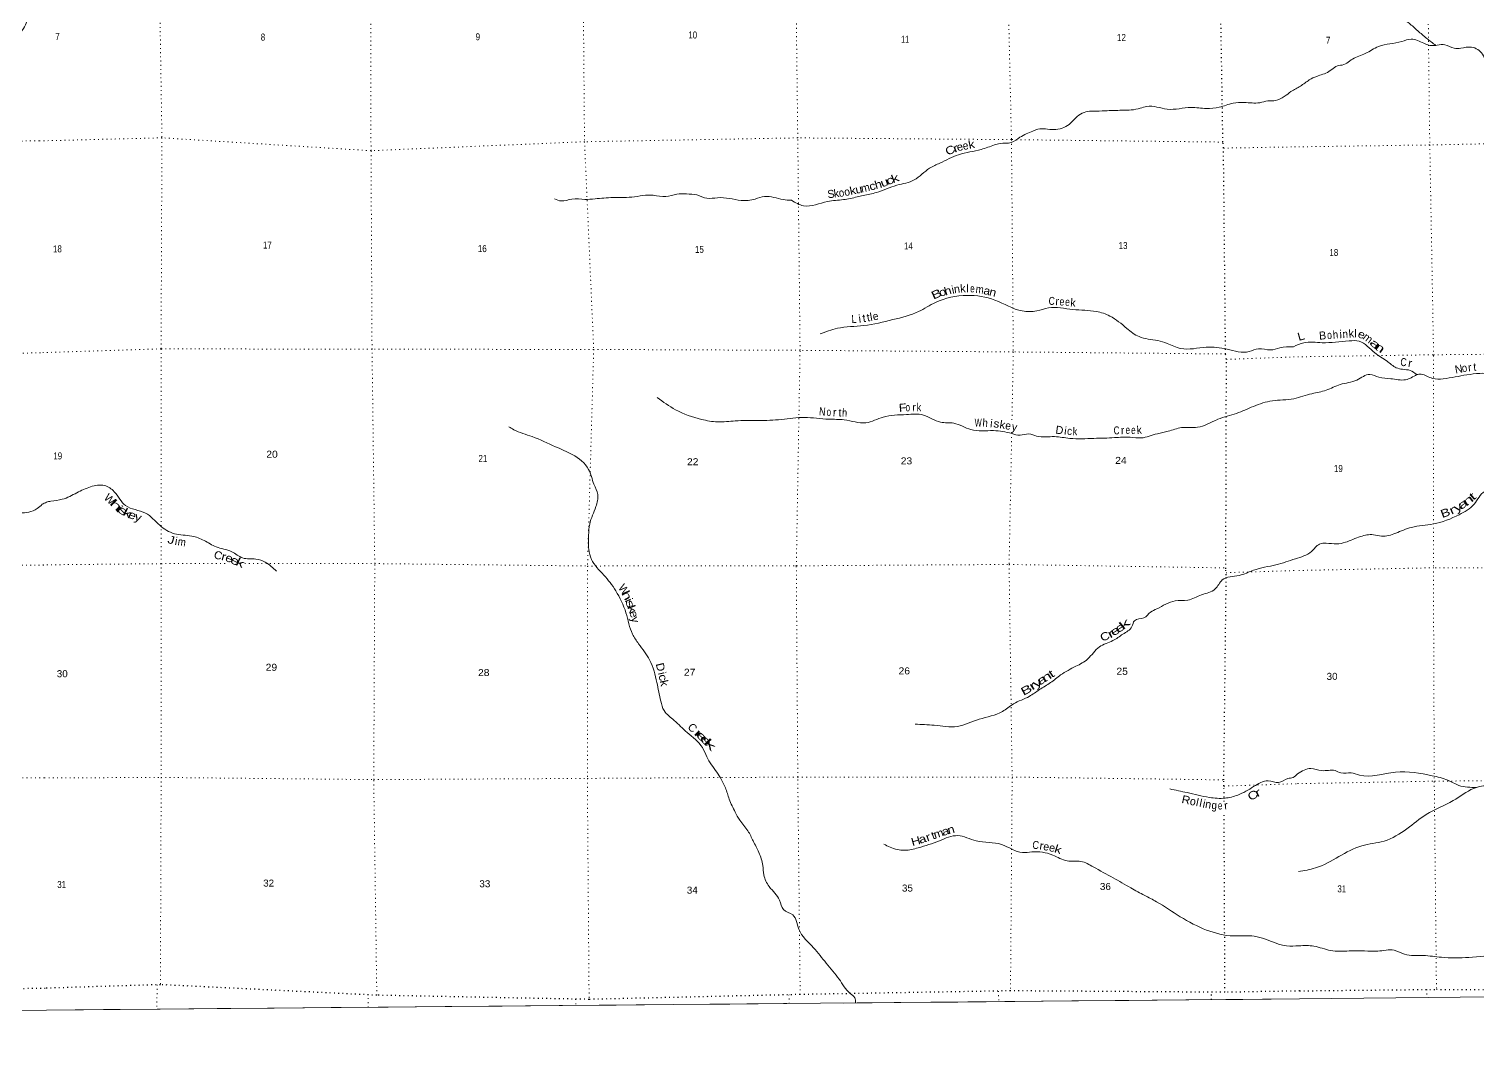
# Model space of a CAD drawing. Header units: feet. Extents: x -8 to 250644, y -192250 to 1368.
# Drawn here: x 187549 to 223749, y -183309 to -158002 of the extents above; entities that cross this region are included whole.
import ezdxf
from ezdxf.enums import TextEntityAlignment as Align

# ---------------------------------------------------------------- set-up
doc = ezdxf.new("R2010")
doc.units = ezdxf.units.FT
doc.header["$LTSCALE"] = 70
doc.linetypes.add('DOTTED', pattern=[1.5, 0.3, -1.2])
for name, color, linetype, lineweight in [('39', 7, 'Continuous', 13), ('4', 7, 'Continuous', 13), ('6', 7, 'DOTTED', 25), ('7', 7, 'DOTTED', 13)]:
    doc.layers.add(name, color=color, linetype=linetype, lineweight=lineweight)
doc.layers.add('41', color=7, linetype='Continuous')

msp = doc.modelspace()

# ---------------------------------------------------------------- linework, layer by layer
at = {"layer": '39'}
for points in [[(219068.97, -157025.43), (219182.82, -157049.05), (219265.74, -157062.88), (219354.66, -157091.14), (219954.4, -157044.59), (220502.13, -157046.72), (221056.08, -157074.97), (221345.58, -157294.31), (221655.73, -157585.97), (222048.32, -157860.93), (222265.09, -158046.57), (222489.96, -158238.2), (222718.74, -158413.69)], [(187776.43, -157295.78), (187572.06, -157635.69), (187416.08, -157987.28), (187219.27, -158218.86), (186763.66, -158514.08), (186119.24, -158845.36), (185865.13, -158941.14), (185586.88, -158942.74), (185330.9, -159141.27), (185136.7, -159401), (184657.6, -159634.26), (184408.54, -159778.27), (184149.37, -160017.16), (183775.02, -160340.95), (183446.42, -160442.26), (182834.63, -160791), (182429.74, -161004.63), (181904.98, -161561.08), (181667.45, -161870.01), (181358.11, -162313.33), (181139.66, -162859.55), (181101.8, -163073.81), (181039.04, -163254.33), (180730.2, -163625.14), (180491.91, -163897.84), (180416.92, -164072.57), (180411.85, -164215.67), (180284.09, -164470.02), (180155.8, -164603.53), (180114.82, -164668.81), (179902.46, -164735.55), (179685.58, -164971.56), (179456.64, -165113.15), (179121.08, -165363.65), (178938.09, -165580.85), (178811.79, -165808.98), (178546.53, -166045.97), (178280.13, -166131.93), (178055.43, -166283.51), (177882.21, -166389.73), (177794.66, -166542.56), (177662.6, -166688.24), (177317.89, -166886.56), (176844.09, -167180.13), (176410.06, -167446.72), (176199.52, -167696.71), (176118.07, -167948.1), (175955.7, -168187.04), (175706.81, -168339.11), (175541.62, -168539.83), (175470.5, -168706.43), (175054.9, -168986.74), (174849.7, -169299.05), (174614.85, -169543.49), (174208.13, -169958.57), (174018.29, -170234.31), (173806.52, -170713.93), (173524.1, -171190.94), (173374.84, -171477.95), (173294.86, -171703.13), (173248.47, -171895.41), (173128.98, -172159.66), (173129.54, -172379.19), (173057.76, -172706.92), (172903.55, -173046.4), (172802.91, -173344.51), (172921.19, -173599.92), (172928.36, -173845.49), (172843.63, -174036.53), (172781.2, -174233.16), (172800.46, -174478.49), (172702.52, -174905.45), (172603.8, -175006.14), (172484.24, -175459.72), (172319.28, -175863.86), (172249.09, -176074.75), (172158.34, -176171.25), (171969.8, -176316.05), (171842.57, -176499.9), (171667.3, -176604.15), (171383.78, -176932.14), (171200.82, -177054.68), (171126.41, -177160.92), (170900.33, -177342.74), (170660.05, -177520.81), (170541.03, -177807.21), (170436.11, -178093.32), (170400.04, -178200.8), (170296.54, -178362.01), (170267.12, -178497.55), (170096.89, -178746.71)], [(219096.5, -159569.16), (219332.94, -159432.15), (219555.36, -159277.6), (219739.98, -159187.72), (220043.2, -159068.81), (220338.08, -158909.71), (220340.1, -158909.7), (220635.01, -158754.62), (220956.21, -158615.46), (221289.24, -158439.99), (221866.29, -158317.12), (222101.44, -158255.06), (222416.31, -158359.49), (222624.13, -158418.39), (222748.9, -158407.43)], [(222748.89, -158405.42), (222946.16, -158395.96), (223176.33, -158482.88), (223341.45, -158483.72), (223611.1, -158457.64), (223886.22, -158636.83), (223975.91, -158791.17), (224369.51, -158923.22), (224917.9, -159019.95), (225231.5, -159229.05), (225516.3, -159353.83), (226054.33, -159408.36), (226229.77, -159443.34), (226492.65, -159600.47), (226912.69, -159770.58), (227536.03, -159929.16), (227958.97, -159940.24), (228143.56, -160130.13), (228454.18, -160204.4), (228725.25, -160379.59), (229037.24, -160361.27), (229399.86, -160670.66), (229930.21, -161063.4), (230445.86, -161369.68), (230952.14, -161490.87), (231223.09, -161649.96), (231699.09, -161759.28), (232409.24, -161949.45), (233144.99, -162058.93), (233654.89, -162121.71), (234207.96, -162310.99), (234637.09, -162342.15), (234889.03, -162374.57), (235208.93, -162336.06), (235494.25, -162249.49), (235690.45, -162372.88), (235881.62, -162355.41), (236214.98, -162512.05), (236735.73, -162685.46), (237096.61, -162747.29), (237251.64, -162744.17), (237309.47, -162665.26), (237520.51, -162609.41), (237629.56, -162652.91), (237827.45, -162732.01), (238022.45, -162686.34), (238130.6, -162603.04), (238362.86, -162700.01), (238471.04, -162906.56), (238775.9, -163019.11), (239114.37, -163044.88), (239448.81, -163068.66), (239713.16, -163149.3), (240043.93, -163223.42), (240249.28, -163503.75), (240403.07, -163895.14), (240510.34, -164256.68), (240619.93, -164378.67), (240651.63, -164589.79), (240814.46, -164836.2), (240894.64, -165069.11), (240858.73, -165401.47), (240933.26, -165690.78), (241120.6, -165985.33), (241905.17, -166734.52), (242115.69, -166890.02), (242406.34, -166986.57), (242843.87, -167351.79), (243102.45, -167470.71), (243346.82, -167571.62), (243671.58, -167651.82), (243938.11, -167754.59), (244314.84, -167780.08), (244640.92, -167761.65), (244829.08, -167677.67)], [(206608.79, -162285.04), (206912.22, -162424.65), (207514.59, -162317.09), (207910.42, -162270.3), (208253.69, -162201.94), (208400.17, -162168.05), (208733.29, -162091.75), (209246.27, -161910.66), (209679.32, -161776.82), (210064.25, -161484.36), (210322.32, -161356.53), (210788.68, -161145.75), (211354.55, -161014.44), (211687.27, -160903.89), (211823.67, -160868.1), (212105.04, -160840.74), (212322.85, -160711.34), (212644.97, -160554.58), (212767.2, -160510.89), (213167.69, -160518.44), (213552.5, -160389.18), (213717.56, -160222.1), (214063.77, -160061.04), (214150.3, -160062.07), (214449.94, -160048.61), (214876.35, -160035.72), (215330.5, -159986.25), (215492.91, -159938.08), (216002.79, -160008.86), (216597.86, -159965.86), (216982.46, -159991.73), (217304.02, -159959.88), (217650.91, -159857.23), (217926.36, -159840.01), (218316.77, -159845.66), (218521.5, -159803.05), (218712.51, -159790.81), (218930.64, -159689.63), (219096.5, -159569.16)], [(206608.79, -162285.04), (206401.37, -162269.26), (205933.67, -162191.95), (205705.03, -162254.98), (205349.29, -162289.23), (205056.97, -162240.16), (204761.01, -162223.36), (204497.58, -162236.42), (204245.1, -162152.64), (203985.25, -162127.38), (203747.88, -162132.08), (203468.9, -162191.65), (203156.67, -162160.94), (202961.48, -162159.12), (202688.3, -162198.48), (202147.29, -162218.71), (201698.97, -162249.97), (201447.61, -162262.89), (201121.56, -162254.5), (200850.5, -162303.9), (200682.85, -162247.38)], [(219159.13, -165950.33), (218818.6, -165976.68), (218579.76, -166027.74), (218289.66, -165996.78), (218055.08, -166067.93), (217499.05, -166007.74), (216979.4, -165961.25), (216341.92, -165990.63), (216004.47, -165867.52), (215766.19, -165793.66), (215298.26, -165696.21), (214994.06, -165490.13), (214569.94, -165180.64), (214234.63, -165067.59), (213644.52, -165017.86), (213036.42, -164978.41), (212741.5, -165052.26), (212381.37, -165054.32), (211696.12, -164782.04), (211000.6, -164665.01), (210213.9, -164839.12), (209788.01, -165069.59), (209146.48, -165270.26), (208415.8, -165417.55), (207758.67, -165487.44), (207323.71, -165629.37)], [(219159.13, -165950.33), (219416.53, -165850.31), (219875.62, -165847.04), (220549.87, -165801.97), (220803.65, -165810.22), (221192.31, -166099.3), (221499.88, -166310.46), (221730.58, -166471.85), (221887.92, -166510.99), (222077.42, -166541.84), (222241.24, -166643.32)], [(219170.65, -167251.31), (219620.84, -167122.94), (219976.63, -167033.85), (220330.03, -166892.45), (220742.06, -166782.84), (221069.27, -166639.61), (221297.33, -166712.45), (221589.56, -166748.61), (221962.27, -166774.13), (222241.24, -166643.32)], [(222240.88, -166643.1), (222351.94, -166636.5), (222636.61, -166741.14), (222902.47, -166749.31), (223495.8, -166650.48), (224133.99, -166631.83), (224394.26, -166704.45), (224729.54, -166846.98), (225100.8, -166953.02), (225362.8, -166985.37), (225694, -167121.89), (225998.56, -167192.18), (226165.71, -167195.01), (226411.42, -167201.31), (226546.99, -167292.93), (226614.46, -167437.37), (226786.08, -167502.56), (227067.27, -167685.73), (227477.2, -167849.87), (227669.39, -167977.32), (227859.07, -168032.32), (228201.91, -168106.36), (228771.05, -168289.49), (229092.88, -168524.7), (229507.61, -168797.49), (230100.63, -168940.2), (230567.32, -169158.27), (230852.44, -169327.33), (231122.37, -169341.5), (231336.33, -169414.45), (231623.99, -169657.96), (231934.95, -169778.52), (231993.2, -169757.97), (232182.88, -169814.99), (232360.86, -169924.43), (232834.31, -169959.29), (232981.92, -170046.8), (233229.06, -170254.37), (233486.72, -170242.46), (233583.93, -170606.08), (233656.89, -170671.99), (234084.09, -170715.23), (234695.07, -170835.67), (235128.29, -170591.04), (235347.87, -170603.57), (235612.67, -170746.6), (235965.84, -170572.99), (236275.13, -170458.07), (236624.6, -170614.59), (236878.86, -170691.27), (237416.93, -170751.84), (237661.41, -170868.85), (237773.93, -170833.83), (237966.8, -170772.07), (238248.88, -170796.23), (238470.6, -170826.85), (238751.68, -170993.92), (239143.12, -171105.85), (239521.12, -171310.47), (239763.74, -171449.64), (239936.96, -171456.45), (240146.28, -171442.88)], [(203255.69, -167218.67), (203711.95, -167523.76), (204360.61, -167764.22), (204765.78, -167828.14), (205206.1, -167800.99), (205775.44, -167794.54), (206360.61, -167765.75), (206935.49, -167716.94), (207543.64, -167760.42), (207930.14, -167776.19), (208470.21, -167848.64), (208903.17, -167706.74), (209481.91, -167643.78), (209908.62, -167657.08), (210339.26, -167835.54), (210667.51, -167860.03), (211093.92, -168020.4), (211659.61, -168046.23), (212119.21, -168119.6), (212324.9, -168159.58), (212543.86, -168128.9), (212739.63, -168181.07), (213186.49, -168196.16), (213567.28, -168240.2), (214170.88, -168239.41), (214685.76, -168221.49), (215077.97, -168208.99), (215351.83, -168228.05), (215757.04, -168122.73), (216023.95, -168063.3), (216360.9, -167970.84), (216757.18, -167962.32), (217271.94, -167761.07), (217735.03, -167614.8), (218159.54, -167438.74), (218632.77, -167300.42), (218896.11, -167279.3), (219171.95, -167250.94)], [(201539.19, -170663.06), (201568.1, -170380.67), (201719.99, -169945.8), (201766.8, -169645.08), (201673.24, -169386.25), (201540.16, -169015.04), (201129.4, -168642.95), (200712.65, -168448.21), (200126.21, -168194.96), (199671.5, -168022.82), (199543.87, -167947.7)], [(219207.7, -171249.13), (219608.44, -171068.08), (219812.54, -170885.47), (219979.49, -170860.13), (220243.41, -170878.37), (220456.58, -170838.61), (220836.13, -170692.99), (221162.04, -170650.41), (221363.65, -170685.21), (221715.51, -170610.24), (222107.14, -170464.53), (222656.27, -170380.11), (223301.01, -170148.06), (223675.71, -169885.74), (223941.25, -169563.82), (224127.93, -169479.96), (224300.24, -169357.96), (224649.89, -169254.83), (224862.22, -169096.32), (225060.68, -168970.11), (225357.89, -168855.28), (225653.91, -168573.39), (225876.59, -168455.06), (226269.05, -168426.09), (226664.92, -168310.55), (226925.48, -168137.61), (227037.51, -168034.16), (227236.87, -168034.75), (227468.48, -168041.15), (227655.27, -167973.39)], [(173311.33, -171657.31), (173699.15, -171364.64), (174103.4, -171024.13), (174416.8, -170967.43), (174671.02, -170781.02), (174848.45, -170779.44), (175029.83, -170773.75), (175371.45, -170716.49), (175704.92, -170655.35), (175964.78, -170642.04), (176105.33, -170516.33), (176336.04, -170459.29), (176493.38, -170268.8), (176719.81, -170199.76), (176894.45, -170065.31), (177150.58, -170066.17), (177437.48, -169995.91), (177683.73, -170007.04), (177973.37, -169970.96), (178269.64, -169962.95), (178503.47, -169958.22), (178746.11, -169989.56), (178833.79, -169939.45), (179125.86, -169923.46), (179456.44, -169820.1), (179579.95, -169843.78), (179726.97, -169834.76), (179930.59, -169735.98), (180048.97, -169707.4), (180241.13, -169639.05), (180399.78, -169510.97), (180710.87, -169440.22), (181107.7, -169226.75), (181463.66, -168891.25), (181691.47, -168791.97), (181972.09, -168903.11), (182427.1, -168964.39), (182981.69, -168965.25), (183236.43, -168996.35), (183515.16, -169113.56), (183994.83, -169196.5), (184458.92, -169305.94), (184744.78, -169378.7), (184902.48, -169494.34), (185173.61, -169537.19), (185318.92, -169638.98), (185609.4, -169739.85), (185907.19, -169804.31), (186158.07, -169843.54), (186619.85, -169938.93), (187096.25, -170058.19), (187544.51, -170085.37), (187750.97, -169994.96), (187881.08, -169886.84)], [(193740.84, -171561.26), (193456.54, -171336.82), (193224.25, -171258.86), (192887.88, -171228.42), (192616.45, -171072.34), (192226.73, -170951.84), (191927.08, -170792.04), (191619.98, -170682.7), (191186.7, -170623.14), (190820.08, -170413.73), (190462.4, -170107.52), (189963.26, -169921.78), (189679.53, -169572.42), (189440.33, -169420), (189088.57, -169450.17), (188746.24, -169599.11), (188379.94, -169762.41), (188098.8, -169809.92), (187984.43, -169837.41), (187881.08, -169886.84)], [(201539.19, -170663.06), (201543.29, -171015.58), (201610.57, -171264.64), (201916.92, -171656.04), (202217.27, -172049.53), (202473.17, -172600.67), (202638.33, -173134.71), (202790.03, -173376.76), (203064.34, -173780.62), (203245.97, -174346.71), (203341.91, -174811.01), (203427.13, -175045.76), (203677.48, -175292.75), (203998.88, -175593.32), (204385.55, -175969.72), (204492.87, -176202.21), (204744.84, -176588.19), (204958.61, -176976.61), (205054.45, -177259.6), (205203.09, -177584.29), (205316.08, -177784.48), (205520.4, -178052.13), (205654.14, -178306.48), (205796.3, -178592.97), (205892.61, -178916.24), (205919.52, -179153.67), (206055.74, -179448.29), (206313.2, -179787.86), (206412.48, -180020.44), (206641.43, -180156.86), (206794.45, -180511.73), (207164.01, -180974.95), (207480.4, -181364.23), (207800.89, -181759.5), (208080.74, -182120.99), (208190.6, -182224.51), (208211.53, -182357.96)], [(219207.7, -171249.13), (218722.66, -171399.26), (218162.89, -171536.56), (217800.21, -171665.57), (217381.01, -171779.11), (217204.56, -172004.74), (216862.18, -172149.64), (216515.66, -172284.52), (216201.99, -172302.18), (215743.56, -172502.79), (215589.58, -172585.12), (215418.19, -172726.07), (215185.64, -172799.22), (215118.94, -172947.05), (214895.78, -173134.93), (214648.16, -173296.89), (214307.94, -173453.86), (214015.67, -173755.34), (213722.02, -173937.97), (213338.24, -174155.87), (213088.94, -174346.06), (212809.3, -174522.49), (212555.73, -174690.56), (212159.5, -174876.37), (211884.07, -175068.87), (211300.82, -175262.84), (210757.61, -175440.24), (210177.82, -175412.55), (209700.65, -175385.72)], [(219285.69, -179073.44), (219706.62, -178981.63), (220294.61, -178697.65), (220864.57, -178425.89), (221423.53, -178307.17), (221997.27, -178001.16), (222478.03, -177645.5), (223152.15, -177296.5), (223665.5, -176992.94), (224057.66, -176921.71), (224712.31, -176951.25), (225140.14, -176799.26), (225349.88, -176844.05), (225682.18, -176851.75), (225818.11, -176709.88), (226152.42, -176431.75), (226560.02, -176265.8), (227130.97, -175849.11), (227717.17, -175311.54), (228180.97, -174549.42), (228376.17, -173962.31), (228405.81, -173311.97), (228542.07, -172932.59), (228760.34, -172474.13), (228865.34, -172229.84), (229101.38, -172008.76), (229453.91, -171742.57), (229766.73, -171557.18), (229973.85, -171517.46)], [(219299.7, -180927.71), (219672.1, -180936.28), (220087.67, -181044.02), (220548.89, -181056.83), (220937.52, -181056.07), (221265.78, -181061.78), (221676.4, -181038.72), (221936.88, -181139.52), (222406.28, -181170.39), (222859.66, -181215.46), (223546.34, -181218.61), (224278.59, -181116.77), (224991.57, -180852.04), (225618.16, -180616.1), (226273.29, -180144.46), (226733.75, -179764.79), (227261.48, -179501.38), (227868.94, -179122.67), (228167.89, -178969.57), (228297.09, -178731.14), (228465.22, -178587.04), (228931.81, -178505.21), (229556.8, -178327.65), (230069.73, -178249.52), (230431.54, -178158.38), (231027.13, -178093.75), (231431.96, -177821.15), (231462.11, -177529.08), (231565.3, -177312.97), (231929.28, -176958.14), (232061.63, -176880.71), (232254.82, -176863.23), (232478.83, -176648.28), (232724.29, -176334.55), (232925.16, -175978.87), (233432.14, -175629.05), (234072.02, -175278.29), (234279.79, -175045.34), (234576.34, -174837.92), (234767.31, -174790.26), (234982.94, -174814.89), (235290.49, -174738.22), (235428.47, -174602.38), (235754.42, -174565.84), (236081.86, -174454.81), (236427.52, -174357.75), (236436.43, -174192.64), (236777.68, -174041.26), (237040.47, -173900.5), (237589.68, -173542.33), (237984.01, -173207.41), (238302.96, -172750.25), (238499.79, -172678.4), (239096.22, -172448.71), (239370.86, -172273.65), (239373.47, -172074.37), (239507.22, -171908.37), (239861.91, -171664.3), (240146.28, -171442.88)], [(216065.48, -177003.96), (216501.17, -177097.75), (217057.88, -177216.35), (217448.45, -177236.11), (217765.44, -177157.98), (218163.4, -176947.97), (218527.89, -176800.8), (218785.94, -176844.22), (219022.2, -176744.84), (219150.68, -176719.21), (219260.68, -176626.47)], [(223734.32, -176968.01), (223294.35, -176916.15), (223017.94, -176787.09), (222630.98, -176676.47), (221709.63, -176584.28), (220806.7, -176658.03), (220604.01, -176602.72), (220346.03, -176602.72), (220198.61, -176547.41), (219866.92, -176547.41), (219590.52, -176492.1), (219260.68, -176626.47)], [(219299.7, -180927.71), (218988.32, -180927.69), (218180.72, -180689.03), (217659.5, -180680.83), (216987.77, -180533.31), (216329.99, -180200.27), (215734.07, -179824.23), (215440.51, -179668.4), (215092.24, -179478.93), (214652.68, -179226.03), (214156.56, -178953.62), (213847.14, -178818.11), (213504.93, -178803.86), (213141.07, -178658.89), (212619.01, -178578.17), (212385.83, -178596.93), (211864.35, -178393.31), (211227.48, -178301.8), (210767.22, -178172.03), (210309.96, -178300.1), (209780.84, -178477.34), (209437.48, -178537.64), (209078.47, -178463.13), (208918.6, -178384.35)]]:
    msp.add_spline(points, degree=3, dxfattribs=at)
at = {"layer": '4'}
msp.add_lwpolyline([(0, -0.01), (31078.95, 21.37), (62157.81, 85.49), (93236.57, 192.37), (124315.15, 341.99), (155393.5, 534.37), (186473.05, 772.71), (217549.25, 1047.36), (248626.55, 1367.98), (250643.68, -181929.51), (219314.24, -182252.73), (187984.4, -182532.85), (156654.22, -182769.89), (125323.73, -182963.82), (93993, -183114.66), (62662.1, -183222.4), (31331.08, -183287.03), (0, -183308.59)], close=True, dxfattribs=at)
msp.add_lwpolyline([(0, -0.01), (31078.95, 21.37), (62157.81, 85.49), (93236.57, 192.37), (124315.15, 341.99), (155393.5, 534.37), (186473.05, 772.71), (217549.25, 1047.36), (248626.55, 1367.98), (250643.68, -181929.51), (219314.24, -182252.73), (187984.4, -182532.85), (156654.22, -182769.89), (125323.73, -182963.82), (93993, -183114.66), (62662.1, -183222.4), (31331.08, -183287.03), (0, -183308.59)], close=True, dxfattribs=at)
for points in [[(187984.4, -182532.85), (189408.48, -182521.06), (190832.58, -182509.17), (192256.69, -182497.19), (193680.78, -182485.13), (195104.85, -182472.98), (196528.95, -182460.73), (197953.05, -182448.39), (199377.12, -182435.97), (200801.2, -182423.47), (202225.3, -182410.87), (203649.38, -182398.18), (205073.45, -182385.41), (206497.54, -182372.54)], [(187984.4, -182532.85), (189408.48, -182521.06), (190832.58, -182509.17), (192256.69, -182497.19), (193680.78, -182485.13), (195104.85, -182472.98), (196528.95, -182460.73), (197953.05, -182448.39), (199377.12, -182435.97), (200801.2, -182423.47), (202225.3, -182410.87), (203649.38, -182398.18), (205073.45, -182385.41), (206497.54, -182372.54)], [(207921.63, -182359.58), (209345.69, -182346.54), (210769.78, -182333.4), (212193.87, -182320.17), (213617.94, -182306.86), (215042.01, -182293.46), (216466.1, -182279.98), (217890.18, -182266.4), (219314.24, -182252.73)], [(207921.63, -182359.58), (209345.69, -182346.54), (210769.78, -182333.4), (212193.87, -182320.17), (213617.94, -182306.86), (215042.01, -182293.46), (216466.1, -182279.98), (217890.18, -182266.4), (219314.24, -182252.73)]]:
    msp.add_lwpolyline(points, dxfattribs=at)
at = {"layer": '6'}
for p, q in [((217446.5, -182089.49), (217425.79, -177581.7)), ((217114.65, -182273.8), (217114.5, -182087.26))]:
    msp.add_line(p, q, dxfattribs=at)
for points in [[(217424.58, -177319.23), (217422.81, -176934.2), (217418.99, -176779.11), (217479.19, -171657.59), (217469.32, -171500.56), (217483.94, -166265.79), (217462.23, -166129.04), (217410.46, -160982.13), (217396.64, -160831.18), (217309.43, -155577.9), (217307.44, -155406.67), (217285.95, -150094.21), (217431.27, -144765.76), (217421.31, -139406.84), (217388.07, -136466.21)], [(156651.07, -182311.49), (158320.17, -182298.48), (163784.2, -182254.18), (169329.33, -182227.99), (174821.55, -182105.24), (180204.13, -182022.46), (185521.45, -182001.42), (187979.91, -181987.74)], [(219312.36, -182056.42), (217446.5, -182089.49), (212085.96, -182053.48), (206827.51, -182145.26), (201551.31, -182267.45), (196244.32, -182164.36), (190834.84, -181899.23), (187979.91, -181987.74)], [(219312.33, -182053.08), (222734.43, -182015.43), (228060.66, -182033.79), (233400.85, -182031.93), (238676.09, -181958.06), (243969.69, -181918.29), (249377.95, -181861.6), (249612.1, -181869.62)]]:
    msp.add_lwpolyline(points, dxfattribs=at)
at = {"layer": '7'}
for p, q in [((217410.46, -160982.13), (219109.15, -160952.72)), ((217483.94, -166265.79), (219159.7, -166202.42)), ((217475.49, -171598.74), (219211.14, -171544.44)), ((217422.81, -176934.2), (219262.45, -176873.14)), ((190752.01, -181901.8), (190746.09, -182509.9)), ((211784.18, -182058.75), (211792.23, -182323.9)), ((222495.31, -182018.06), (222493.45, -182223.18)), ((196027.09, -182465.05), (196034.06, -182154.05)), ((201213.79, -182260.89), (201217.13, -182419.78)), ((206553, -182372.04), (206548.53, -182151.72))]:
    msp.add_line(p, q, dxfattribs=at)
for points in [[(190735.86, -136703.54), (190671.12, -139588.85), (190619.65, -142258.88), (190849.93, -144933.78), (190818.18, -150166.25), (190788.87, -155434.97), (190872.47, -160724.56), (190851.3, -166001.24), (190857.28, -171364.24), (190853.09, -176717.28), (190834.84, -181899.23)], [(196244.32, -182164.36), (196167.57, -176771.94), (196193.33, -171370.3), (196125, -166010.02), (196099.51, -161046.15), (196085.82, -155540.19), (196041.8, -150193.74), (196114.98, -144890.28), (196073.9, -139624.38), (196078.76, -136660.01)], [(201350.97, -136613.92), (201376.92, -139558.29), (201408.61, -144882.72), (201353.19, -150155.76), (201391.34, -155516.38), (201436.84, -160816.48), (201666.27, -166015.77), (201511.9, -171430.96), (201507.24, -176743.71), (201551.31, -182267.45)], [(206827.51, -182145.26), (206768.35, -176708.31), (206731.19, -171432.3), (206825.44, -166037.94), (206767.73, -160725.89), (206705, -155500.53), (206651.38, -150194.48), (206766.71, -144882.49), (206698.95, -139570.56), (206661.95, -136566.26)], [(212015.25, -136516.95), (212099.16, -139384.5), (212091.86, -144816.15), (211968.85, -150160.46), (211988.5, -155487.05), (212110.26, -160770.16), (212155.85, -166078.32), (212121.41, -167817.29)], [(222450.92, -150145.09), (222501.33, -155571.18), (222567.18, -160902.56), (222662.76, -166167.31), (222657.89, -171464.98), (222679.64, -176824.86), (222734.43, -182015.43)], [(187805.05, -160801.41), (185579.74, -160815.99), (179817.05, -160658.73), (174420.1, -160536.37), (168923.11, -160355.6), (163569.91, -160204.15), (158083.62, -160438.07), (156500.92, -160481.71)], [(217396.64, -160831.18), (212110.26, -160770.16), (206767.73, -160725.89), (201442.94, -160822.45), (196099.51, -161046.15), (190872.47, -160724.56), (187805.05, -160801.41)], [(240842.36, -160733.09), (238463.73, -160730.8), (233208.86, -160838.73), (227912.65, -160793.99), (222567.18, -160902.56), (219109.15, -160952.72)], [(159567.54, -165904.38), (163418.49, -165874.88), (168996.01, -165856.63), (174542.16, -165881.32), (180005.24, -165887.54), (185506.32, -166166.92), (187848.75, -166096.34)], [(217462.23, -166129.04), (212155.85, -166078.32), (206825.44, -166037.94), (201666.27, -166015.77), (196125, -166010.02), (190851.3, -166001.24), (187848.75, -166096.34)], [(219159.7, -166202.42), (222660.62, -166149.21), (227781, -166102.62), (233195.79, -166114.32), (238543.73, -166070.13), (243879.5, -166013.95), (244272.53, -166022.64)], [(212115.79, -168100.69), (212050.6, -171392.21), (212126.65, -176724.2), (212085.96, -182053.48)], [(187917.04, -171407.13), (185642.48, -171414.9), (180348.41, -171294.48), (174711.59, -171273.65), (169075.32, -171278.99), (163541.27, -171296.68)], [(187892.56, -171402.32), (190855.36, -171372.32), (192516.41, -171371.69)], [(192836.35, -171371.57), (196193.33, -171370.3), (201509.89, -171430.98), (206743.19, -171426.12), (212050.6, -171392.21), (217462.02, -171478.01)], [(245982.72, -171301.88), (243935.06, -171313.2), (238633.68, -171393.29), (233422.7, -171442.54), (227974.01, -171477.38), (222670.04, -171474.96), (219211.14, -171544.44)], [(219262.45, -176873.14), (222687.6, -176810.71), (228019.44, -176768.65), (233583.34, -176509.57), (238793.94, -176691.79), (243970.55, -176622.66), (248211.38, -176561.97)], [(170819.61, -176746.94), (174562.88, -176688.53), (180314.17, -176686.91), (185600, -176702.76), (187936.52, -176729.47)], [(187936.52, -176729.47), (190853.09, -176717.28), (196167.57, -176771.94), (201503.19, -176741.74), (206768.35, -176708.31), (212124.45, -176708.11), (217418.99, -176779.11)]]:
    msp.add_lwpolyline(points, dxfattribs=at)

# ---------------------------------------------------------------- texts
at = {"layer": '41'}
for s, rotation, width, p in [('C', 27.375, 1.25, (210622.19, -161121.2)), ('r', 21.846, 1.4, (210748.61, -161076.15)), ('e', 14.335, 1.05, (210841.72, -161044.37)), ('e', 10.335, 0.95, (210977.94, -161016.95)), ('k', 11.742, 1.15, (211130.16, -160987.84)), ('h', 16.065, 1.2, (208806.84, -161986.3)), ('u', 20.464, 1.35, (208968.78, -161929.6)), ('c', 20.67, 1.35, (209102.4, -161879.43)), ('k', 20.67, 1.4, (209235.03, -161829.39)), ('o', 7.386, 0.9, (207872.55, -162195.35)), ('o', 10.447, 0.95, (208016.91, -162169.91)), ('k', 12.079, 1.15, (208163.75, -162140.2)), ('u', 13.022, 1.15, (208313.72, -162105.95)), ('c', 12.962, 1.15, (208655.8, -162027.33)), ('B', 24.452, 1.45, (210275.97, -164719.66)), ('o', 20.472, 1.2, (210418.38, -164673.78)), ('h', 16.621, 1.2, (210546.54, -164643.65)), ('e', 357.417, 0.75, (211129.68, -164588.89)), ('m', 352.775, 0.9, (211305.3, -164610.42)), ('a', 347.489, 1.1, (211478.21, -164645.22)), ('n', 345.451, 1.15, (211622.23, -164680.22)), ('C', 356.773, 0.8, (213110.85, -164902.48)), ('e', 355.804, 0.8, (213364.81, -164917.85)), ('e', 355.804, 0.8, (213505.19, -164927.48)), ('L', 2.795, 0.85, (208179.87, -165355.75)), ('e', 10.46, 0.95, (208729.74, -165279.59)), ('L', 16.11, 1.15, (219375.5, -165779.99)), ('o', 3.774, 0.8, (220066.08, -165754.3)), ('h', 3.875, 0.9, (220216.55, -165744.36)), ('n', 3.875, 0.9, (220460.23, -165727.86)), ('e', 342.102, 1.15, (220832.43, -165733.28)), ('a', 319.959, 1.95, (221149.65, -165963.26)), ('n', 323.532, 1.8, (221255.31, -166044.96)), ('C', 355.524, 0.8, (221904.14, -166432.01)), ('r', 350.525, 1.05, (222060.8, -166454.02)), ('o', 7.946, 0.9, (223446.84, -166576.54)), ('N', 355.374, 0.85, (207374.53, -167666.47)), ('o', 357.585, 0.75, (207541.04, -167677.1)), ('h', 357.742, 0.85, (207935.52, -167695.97)), ('F', 4.779, 1.2, (209398.87, -167570.45)), ('o', 2.238, 0.75, (209522.08, -167561.52)), ('k', 359.588, 0.85, (209796.86, -167561.58)), ('W', 359.636, 0.7, (211277.63, -167944.91)), ('h', 355.814, 0.9, (211445.74, -167948.14)), ('s', 351.213, 1.1, (211720.39, -167968.01)), ('k', 350.646, 1.05, (211870.83, -167993.98)), ('e', 350.646, 0.95, (212011.76, -168017.97)), ('k', 359.121, 0.85, (213697.44, -168164.27)), ('C', 1.87, 0.75, (214740.05, -168139.67)), ('k', 4.24, 0.95, (215311.64, -168128.29)), ('c', 355.764, 0.95, (213557.09, -168154.29)), ('e', 1.781, 0.75, (215021.24, -168128.04)), ('e', 358.612, 0.75, (215155.38, -168129.36)), ('h', 316.663, 2.05, (189657.94, -169983.1)), ('n', 36.83, 1.8, (223579.46, -169866.29)), ('t', 39.625, 1.75, (223697.8, -169763.42)), ('i', 319.021, 1.7, (189751.18, -170079.82)), ('s', 325.24, 1.9, (189840.88, -170128.08)), ('k', 332.834, 1.6, (189967.29, -170195.31)), ('e', 338.338, 1.25, (190100.11, -170248.68)), ('y', 341.336, 1.25, (190248.12, -170302.23)), ('B', 20.685, 1.35, (222991.21, -170192.58)), ('r', 24.41, 1.45, (223167.53, -170122.11)), ('y', 29.043, 1.55, (223317.94, -170041.53)), ('a', 33.317, 1.7, (223447.79, -169964.72)), ('J', 344.021, 1.25, (191077.88, -170874.03)), ('m', 350.636, 0.9, (191356.07, -170926.63)), ('C', 343.258, 1.05, (192250.25, -171257.07)), ('r', 345.078, 1.2, (192395.86, -171290.35)), ('e', 339.85, 1.2, (192520.81, -171325.68)), ('e', 332.246, 1.4, (192653.55, -171384.27)), ('k', 334.425, 1.55, (192788.37, -171440.45)), ('h', 298.632, 1.55, (202407.08, -172215.48)), ('i', 294.228, 1.1, (202453.81, -172324.02)), ('s', 291.204, 1.45, (202487.04, -172410.64)), ('k', 291.204, 1.4, (202535.59, -172540.37)), ('e', 289.163, 1.2, (202580.19, -172664.9)), ('y', 283.998, 1.1, (202610.84, -172796.16)), ('e', 32.197, 1.55, (214752.63, -173134.94)), ('e', 34.173, 1.6, (214872.43, -173052.92)), ('k', 38.051, 2, (214996.99, -172958.91)), ('C', 24.296, 1.2, (214485.48, -173281.83)), ('r', 28.349, 1.6, (214637.81, -173208.88)), ('D', 283.763, 1.1, (203240.81, -173982.06)), ('n', 32.308, 1.65, (213036.35, -174284.66)), ('t', 33.388, 1.5, (213162.17, -174205.57)), ('c', 283.763, 1.2, (203304.08, -174240.32)), ('k', 281.766, 1.15, (203332.37, -174378.35)), ('B', 28.685, 1.55, (212528.78, -174613.87)), ('r', 33.58, 1.8, (212694.11, -174502.94)), ('y', 32.58, 1.7, (212808.34, -174429.96)), ('a', 32.189, 1.65, (212916.55, -174360.45)), ('r', 316.696, 2.2, (204225.36, -175690.97)), ('e', 316.696, 1.95, (204306.55, -175767.08)), ('e', 314.848, 2.05, (204404.64, -175866.02)), ('k', 314.848, 2.3, (204504.08, -175965.98)), ('r', 27.995, 1.6, (218312.84, -177182.61)), ('R', 347.851, 1.1, (216454.65, -177374.15)), ('g', 356.575, 0.9, (217174.69, -177510.99)), ('e', 1.864, 0.75, (217328.29, -177519.05)), ('C', 28.966, 1.3, (218189.86, -177250.1)), ('t', 18.658, 1.05, (210181.97, -178259)), ('m', 18.658, 1.1, (210315.98, -178212.16)), ('a', 18.318, 1.25, (210489.17, -178154.92)), ('n', 16.226, 1.2, (210624.32, -178116.22)), ('H', 15.507, 1.2, (209744.04, -178404.53)), ('a', 18.381, 1.25, (209914.19, -178348.76)), ('r', 18.658, 1.3, (210057.57, -178300.89)), ('C', 354.14, 0.85, (212706.36, -178504.76)), ('r', 350.776, 1.05, (212846.34, -178522.3)), ('e', 350.776, 0.95, (212965.81, -178541.71)), ('k', 342.362, 1.3, (213247.66, -178609.46))]:
    msp.add_text(s, height=200, rotation=rotation, dxfattribs=dict(at, width=width)).set_placement(p, align=Align.CENTER)
for s, rotation, p in [('S', 6.097, (207608.48, -162226.61)), ('k', 7.386, (207745.96, -162210.96)), ('m', 12.839, (208477.85, -162069.44)), ('i', 12.914, (210666.99, -164620.32)), ('n', 8.999, (210760.54, -164602.18)), ('k', 5.144, (210904.11, -164589.18)), ('l', 1.901, (211013.64, -164585.9)), ('r', 356.773, (213247.91, -164909.85)), ('k', 355.527, (213642.06, -164944.91)), ('i', 7.795, (208330.13, -165345.47)), ('t', 8.96, (208440.74, -165329.96)), ('t', 9.46, (208545.93, -165312.89)), ('l', 10.46, (208619.86, -165299.44)), ('B', 3.774, (219894.47, -165765.62)), ('i', 3.875, (220347.01, -165733.84)), ('k', 5.559, (220613.66, -165715.39)), ('l', 0.076, (220711.29, -165713.2)), ('m', 322.99, (220963.8, -165810.35)), ('N', 10.734, (223308.96, -166603.47)), ('r', 5.988, (223576.61, -166561.57)), ('t', 4.502, (223698.47, -166549.46)), ('r', 357.585, (207686.13, -167687.23)), ('t', 357.742, (207819.93, -167691.32)), ('r', 359.17, (209671.36, -167560.81)), ('i', 353.713, (211596.95, -167962.14)), ('y', 348.993, (212168.05, -168050.91)), ('D', 352.619, (213298.24, -168129.96)), ('i', 352.613, (213447.51, -168148.2)), ('r', 1.781, (214891.07, -168134.11)), ('W', 315.535, (189497.03, -169828.34)), ('i', 350.087, (191213.2, -170905.38)), ('W', 307.012, (202343.66, -172077.18)), ('i', 283.763, (203278.83, -174137.25)), ('C', 316.916, (204068.6, -175547.04)), ('o', 347.926, (216626.98, -177410.99)), ('l', 347.926, (216738.51, -177434.85)), ('l', 348.021, (216823.01, -177452.75)), ('i', 348.021, (216907.1, -177470.59)), ('n', 350.751, (217014.92, -177487.21)), ('r', 6.383, (217481.18, -177514.68)), ('e', 347.513, (213107.41, -178571.3))]:
    msp.add_text(s, height=200, rotation=rotation, dxfattribs=at).set_placement(p, align=Align.CENTER)
at = {"layer": '7'}
for s, width, p in [('7', 0.85, (188207.65, -158279.51)), ('8', 0.85, (193342.99, -158292.72)), ('9', 0.85, (198715.45, -158284.61)), ('10', 0.85, (204030.52, -158240.84)), ('11', 0.65, (209349.83, -158349.04)), ('12', 0.85, (214749.65, -158302)), ('7', 0.85, (219971.84, -158372.9)), ('18', 0.85, (188149.04, -163588.47)), ('17', 0.85, (193397.75, -163492.33)), ('16', 0.85, (198770.53, -163582.1)), ('15', 0.85, (204199.64, -163601.2)), ('14', 0.85, (209422.46, -163515.89)), ('13', 0.85, (214789.54, -163505.21)), ('18', 0.85, (220058.96, -163678.8)), ('19', 0.85, (188158, -168765.98)), ('20', 1.1, (193482.19, -168723.24)), ('21', 0.85, (198784.88, -168830.42)), ('22', 1.1, (203998.41, -168911.15)), ('23', 1.1, (209342.11, -168889.38)), ('24', 1.1, (214703.52, -168877.43)), ('19', 0.85, (220171.61, -169079.7)), ('30', 1.05, (188243.83, -174211.39)), ('29', 1.1, (193465.95, -174050.83)), ('28', 1.1, (198774.61, -174182.92)), ('27', 1.1, (203922.09, -174174.61)), ('26', 1.1, (209287.15, -174140.93)), ('25', 1.1, (214734.44, -174150.5)), ('30', 1.05, (219988.19, -174277.56)), ('31', 0.85, (188256.39, -179480.93)), ('32', 1.05, (193403.26, -179446.36)), ('33', 1.05, (198808.57, -179463.35)), ('34', 1.05, (203993.96, -179623.06)), ('35', 1.05, (209372.96, -179571.21)), ('36', 1.05, (214321.29, -179531.12)), ('31', 0.85, (220257.02, -179590.03))]:
    msp.add_text(s, height=175, dxfattribs=dict(at, width=width)).set_placement(p)

doc.saveas('drawing.dxf')
